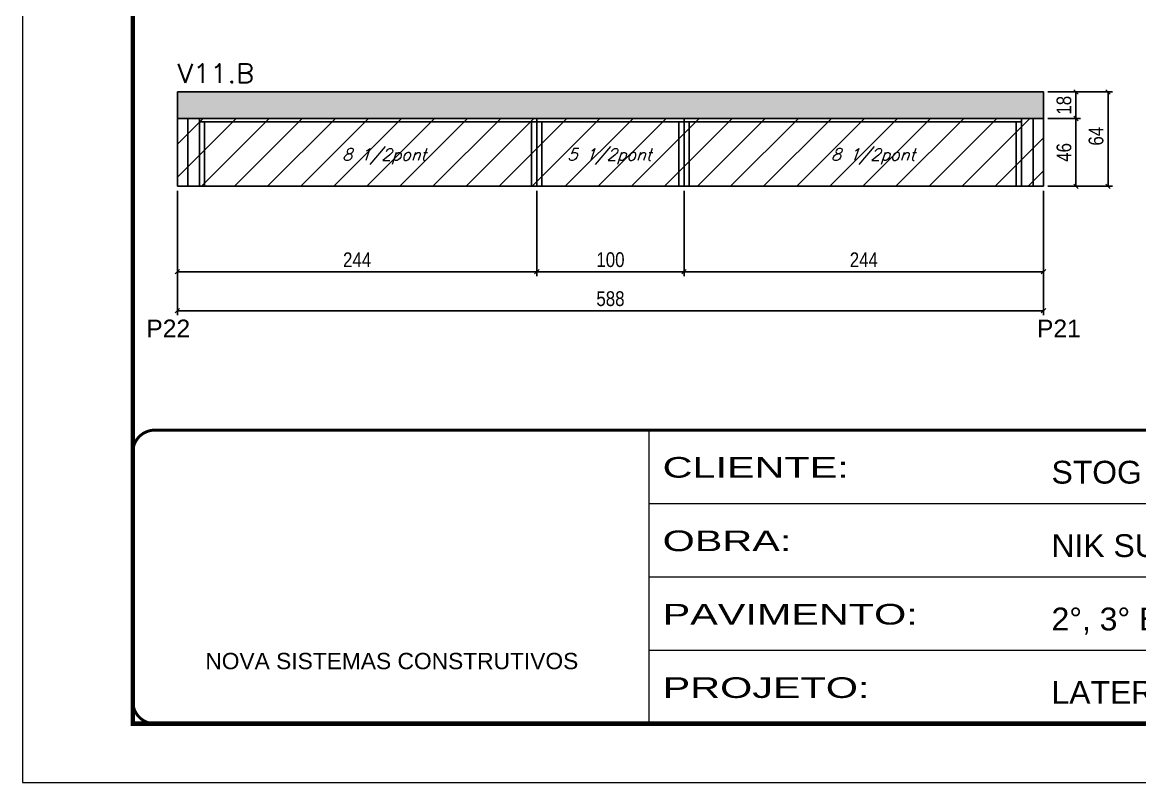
# Model space of a CAD drawing. Extents: x -10448 to -1189, y -11772 to 17235.
# Drawn here: x -10448 to -9690, y 11200 to 11716 of the extents above; entities that cross this region are included whole.
import ezdxf

# ---------------------------------------------------------------- set-up
doc = ezdxf.new("R2010")
doc.units = 0
doc.linetypes.add('CONTINUO', pattern=[0])
doc.linetypes.add('DASHED', pattern=[0.75, 0.5, -0.25])
for name, color, linetype in [('5', 5, 'Continuous'), ('COTA', 241, 'Continuous'), ('Painéis', 200, 'Continuous'), ('Reaproveitamento', 251, 'Continuous'), ('SARR_2.2x7', 40, 'Continuous'), ('SARR_3.5x7', 81, 'Continuous'), ('texto', 7, 'Continuous')]:
    doc.layers.add(name, color=color, linetype=linetype)
for name, color, linetype, lineweight in [('Folhas', 255, 'Continuous', 9), ('SARRAFO DE PRESSAO', 251, 'DASHED', 9), ('Texto Seção', 7, 'Continuous', 15)]:
    doc.layers.add(name, color=color, linetype=linetype, lineweight=lineweight)
doc.styles.add('ARIAL', font='arial.ttf')
doc.styles.add('COTA TECNICA', font='techl___.ttf', dxfattribs={"height": 10})
doc.styles.add('REGUA-120', font='ROMANS.shx', dxfattribs={"height": 15})
doc.styles.add('Romans', font='romans.shx')
doc.styles.get("Standard").update_dxf_attribs({"font": 'arial.ttf'})
doc.styles.add('Tecnologia', font='')
doc.styles.get('Tecnologia').set_extended_font_data('Forgotten Futurist')
doc.dimstyles.new('PAINEL', dxfattribs={"dimtxt": 10, "dimasz": 3, "dimexe": 3, "dimexo": 3, "dimgap": 3, "dimtad": 1, "dimdec": 1, "dimzin": 12, "dimdsep": 46, "dimtxsty": 'COTA TECNICA', "dimblk1": 'OBLIQUE', "dimblk2": 'OBLIQUE', "dimsah": 1, "dimcen": 0.9, "dimclrd": 4, "dimclre": 4, "dimclrt": 240, "dimadec": 1, "dimazin": 3, "dimtfac": 1, "dimtdec": 1, "dimtmove": 0, "dimatfit": 3, "dimfxl": 1, "dimtolj": 1, "dimtzin": 12, "dimarcsym": 0})
pattern_1 = [(45, (-139469.283, -18395.978), (-11.2253202, 11.2253202), [])]

# ---------------------------------------------------------------- blocks, each defined once
blk = doc.blocks.new('9999999999')
at = {"color": 30, "linetype": 'CONTINUO'}
for p, q in [((98564.56, 34230.21), (98564.56, 34429.45)), ((98564.56, 34379.64), (99583.98, 34379.64)), ((98564.56, 34329.83), (99487.98, 34329.83)), ((98564.56, 34280.02), (99487.98, 34280.02))]:
    blk.add_line(p, q, dxfattribs=at)
at = {"color": 30, "linetype": 'CONTINUO', "const_width": 2}
blk.add_lwpolyline([(99583.98, 34230.21), (99583.98, 34414.45, 0.414214), (99568.98, 34429.45), (98228.98, 34429.45, 0.414214), (98213.98, 34414.45), (98213.98, 34245.21, 0.414214), (98228.98, 34230.21), (99583.98, 34230.21)], format="xyb", dxfattribs=at)
at = {"layer": 'Folhas'}
blk.add_lwpolyline([(98138.98, 34190.21), (99623.98, 34190.21), (99623.98, 35240.21), (98138.98, 35240.21)], close=True, dxfattribs=at)
at = {"layer": 'Folhas', "color": 30, "const_width": 3}
blk.add_lwpolyline([(98213.98, 34230.21), (99583.98, 34230.21), (99583.98, 35200.21), (98213.98, 35200.21)], close=True, dxfattribs=at)
at = {"color": 7, "linetype": 'Continuous', "ltscale": 5, "style": 'ARIAL'}
for s, height, p in [('STOG', 15.483, (98837.68, 34393.13)), ('NIK SUNSET', 15.483, (98837.68, 34343.32)), ('2°, 3° E PAVIMENTO TIPO', 15.4829, (98837.68, 34293.51)), ('NOVA SISTEMAS CONSTRUTIVOS', 11.0592, (98263.19, 34267.21)), ('LATERAL DE VIGA', 15.4829, (98837.68, 34243.7))]:
    blk.add_text(s, height=height, dxfattribs=at).set_placement(p)
at = {"layer": 'Folhas', "color": 7, "style": 'Tecnologia', "width": 1.5}
for s, p in [('CLIENTE:', (98573.65, 34397.17)), ('OBRA:', (98573.65, 34347.31)), ('PAVIMENTO:', (98573.65, 34297.5)), ('PROJETO:', (98573.65, 34247.69))]:
    blk.add_text(s, height=14, dxfattribs=at).set_placement(p)
blk = doc.blocks.new('_Oblique')
at = {"color": 0, "linetype": 'ByBlock', "lineweight": -2}
blk.add_line((-0.5, -0.5), (0.5, 0.5), dxfattribs=at)
blk = doc.blocks.new('*D196')
at = {"layer": 'COTA', "color": 4, "linetype": 'ByBlock', "lineweight": -2, "transparency": 16777216}
for p, q in [((-9752.02, 11650.6), (-9730.02, 11650.6)), ((-9733.02, 11604.6), (-9733.02, 11650.6)), ((-9752.02, 11604.6), (-9730.02, 11604.6))]:
    blk.add_line(p, q, dxfattribs=at)
at = {"layer": 'Defpoints', "color": 0, "linetype": 'ByBlock', "transparency": 16777216}
for p in [(-9755.02, 11650.6), (-9733.02, 11650.6), (-9755.02, 11604.6)]:
    blk.add_point(p, dxfattribs=at)
at = {"layer": 'COTA', "color": 4, "linetype": 'ByBlock', "lineweight": -2, "transparency": 16777216, "xscale": 3, "yscale": 3, "zscale": 3}
for p, rotation in [((-9733.02, 11650.6), 90), ((-9733.02, 11604.6), 270)]:
    blk.add_blockref('_Oblique', p, dxfattribs=dict(at, rotation=rotation))
at = {"layer": 'COTA', "color": 240, "linetype": 'ByBlock', "transparency": 16777216, "insert": (-9741.12, 11627.6), "char_height": 10, "attachment_point": 5, "rotation": 90, "style": 'COTA TECNICA'}
blk.add_mtext('\\A1;46', dxfattribs=at)
blk = doc.blocks.new('*D197')
at = {"layer": 'COTA', "color": 4, "linetype": 'ByBlock', "lineweight": -2, "transparency": 16777216}
for p, q in [((-9752.02, 11668.6), (-9730.02, 11668.6)), ((-9733.02, 11650.6), (-9733.02, 11668.6)), ((-9752.02, 11650.6), (-9730.02, 11650.6))]:
    blk.add_line(p, q, dxfattribs=at)
at = {"layer": 'Defpoints', "color": 0, "linetype": 'ByBlock', "transparency": 16777216}
for p in [(-9755.02, 11668.6), (-9733.02, 11668.6), (-9755.02, 11650.6)]:
    blk.add_point(p, dxfattribs=at)
at = {"layer": 'COTA', "color": 4, "linetype": 'ByBlock', "lineweight": -2, "transparency": 16777216, "xscale": 3, "yscale": 3, "zscale": 3}
for p, rotation in [((-9733.02, 11668.6), 90), ((-9733.02, 11650.6), 270)]:
    blk.add_blockref('_Oblique', p, dxfattribs=dict(at, rotation=rotation))
at = {"layer": 'COTA', "color": 240, "linetype": 'ByBlock', "transparency": 16777216, "insert": (-9741.11, 11659.6), "char_height": 10, "attachment_point": 5, "rotation": 90, "style": 'COTA TECNICA'}
blk.add_mtext('\\A1;18', dxfattribs=at)
blk = doc.blocks.new('*D198')
at = {"layer": 'COTA', "color": 4, "linetype": 'ByBlock', "lineweight": -2, "transparency": 16777216}
for p, q in [((-9752.02, 11668.6), (-9708.22, 11668.6)), ((-9711.22, 11604.6), (-9711.22, 11668.6)), ((-9752.02, 11604.6), (-9708.22, 11604.6))]:
    blk.add_line(p, q, dxfattribs=at)
at = {"layer": 'Defpoints', "color": 0, "linetype": 'ByBlock', "transparency": 16777216}
for p in [(-9755.02, 11668.6), (-9711.22, 11668.6), (-9755.02, 11604.6)]:
    blk.add_point(p, dxfattribs=at)
at = {"layer": 'COTA', "color": 4, "linetype": 'ByBlock', "lineweight": -2, "transparency": 16777216, "xscale": 3, "yscale": 3, "zscale": 3}
for p, rotation in [((-9711.22, 11668.6), 90), ((-9711.22, 11604.6), 270)]:
    blk.add_blockref('_Oblique', p, dxfattribs=dict(at, rotation=rotation))
at = {"layer": 'COTA', "color": 240, "linetype": 'ByBlock', "transparency": 16777216, "insert": (-9719.33, 11638.6), "char_height": 10, "attachment_point": 5, "rotation": 90, "style": 'COTA TECNICA'}
blk.add_mtext('\\A1;64', dxfattribs=at)
blk = doc.blocks.new('*D199')
at = {"layer": 'COTA', "color": 4, "linetype": 'ByBlock', "lineweight": -2, "transparency": 16777216}
for p, q in [((-10343.02, 11601.6), (-10343.02, 11543.66)), ((-10099.02, 11601.6), (-10099.02, 11543.66)), ((-10343.02, 11546.66), (-10099.02, 11546.66))]:
    blk.add_line(p, q, dxfattribs=at)
at = {"layer": 'Defpoints', "color": 0, "linetype": 'ByBlock', "transparency": 16777216}
for p in [(-10343.02, 11604.6), (-10099.02, 11604.6), (-10099.02, 11546.66)]:
    blk.add_point(p, dxfattribs=at)
at = {"layer": 'COTA', "color": 4, "linetype": 'ByBlock', "lineweight": -2, "transparency": 16777216, "xscale": 3, "yscale": 3, "zscale": 3, "rotation": 180}
blk.add_blockref('_Oblique', (-10343.02, 11546.66), dxfattribs=at)
at = {"layer": 'COTA', "color": 4, "linetype": 'ByBlock', "lineweight": -2, "transparency": 16777216, "xscale": 3, "yscale": 3, "zscale": 3}
blk.add_blockref('_Oblique', (-10099.02, 11546.66), dxfattribs=at)
at = {"layer": 'COTA', "color": 240, "linetype": 'ByBlock', "transparency": 16777216, "insert": (-10221.02, 11554.73), "char_height": 10, "attachment_point": 5, "style": 'COTA TECNICA'}
blk.add_mtext('\\A1;244', dxfattribs=at)
blk = doc.blocks.new('*D200')
at = {"layer": 'COTA', "color": 4, "linetype": 'ByBlock', "lineweight": -2, "transparency": 16777216}
for p, q in [((-10099.02, 11601.6), (-10099.02, 11543.66)), ((-9999.02, 11601.6), (-9999.02, 11543.66)), ((-10099.02, 11546.66), (-9999.02, 11546.66))]:
    blk.add_line(p, q, dxfattribs=at)
at = {"layer": 'Defpoints', "color": 0, "linetype": 'ByBlock', "transparency": 16777216}
for p in [(-10099.02, 11604.6), (-9999.02, 11604.6), (-9999.02, 11546.66)]:
    blk.add_point(p, dxfattribs=at)
at = {"layer": 'COTA', "color": 4, "linetype": 'ByBlock', "lineweight": -2, "transparency": 16777216, "xscale": 3, "yscale": 3, "zscale": 3, "rotation": 180}
blk.add_blockref('_Oblique', (-10099.02, 11546.66), dxfattribs=at)
at = {"layer": 'COTA', "color": 4, "linetype": 'ByBlock', "lineweight": -2, "transparency": 16777216, "xscale": 3, "yscale": 3, "zscale": 3}
blk.add_blockref('_Oblique', (-9999.02, 11546.66), dxfattribs=at)
at = {"layer": 'COTA', "color": 240, "linetype": 'ByBlock', "transparency": 16777216, "insert": (-10049.02, 11554.76), "char_height": 10, "attachment_point": 5, "style": 'COTA TECNICA'}
blk.add_mtext('\\A1;100', dxfattribs=at)
blk = doc.blocks.new('*D201')
at = {"layer": 'COTA', "color": 4, "linetype": 'ByBlock', "lineweight": -2, "transparency": 16777216}
for p, q in [((-10343.02, 11601.6), (-10343.02, 11517.16)), ((-9755.02, 11601.6), (-9755.02, 11517.16)), ((-10343.02, 11520.16), (-9755.02, 11520.16))]:
    blk.add_line(p, q, dxfattribs=at)
at = {"layer": 'Defpoints', "color": 0, "linetype": 'ByBlock', "transparency": 16777216}
for p in [(-10343.02, 11604.6), (-9755.02, 11604.6), (-9755.02, 11520.16)]:
    blk.add_point(p, dxfattribs=at)
at = {"layer": 'COTA', "color": 4, "linetype": 'ByBlock', "lineweight": -2, "transparency": 16777216, "xscale": 3, "yscale": 3, "zscale": 3, "rotation": 180}
blk.add_blockref('_Oblique', (-10343.02, 11520.16), dxfattribs=at)
at = {"layer": 'COTA', "color": 4, "linetype": 'ByBlock', "lineweight": -2, "transparency": 16777216, "xscale": 3, "yscale": 3, "zscale": 3}
blk.add_blockref('_Oblique', (-9755.02, 11520.16), dxfattribs=at)
at = {"layer": 'COTA', "color": 240, "linetype": 'ByBlock', "transparency": 16777216, "insert": (-10049.02, 11528.29), "char_height": 10, "attachment_point": 5, "style": 'COTA TECNICA'}
blk.add_mtext('\\A1;588', dxfattribs=at)
blk = doc.blocks.new('*D1319')
at = {"layer": 'COTA', "color": 4, "linetype": 'ByBlock', "lineweight": -2, "transparency": 16777216}
for p, q in [((-9999.02, 11601.6), (-9999.02, 11543.66)), ((-9755.02, 11567.35), (-9755.02, 11543.66)), ((-9999.02, 11546.66), (-9755.02, 11546.66))]:
    blk.add_line(p, q, dxfattribs=at)
at = {"layer": 'Defpoints', "color": 0, "linetype": 'ByBlock', "transparency": 16777216}
for p in [(-9999.02, 11604.6), (-9755.02, 11570.35), (-9755.02, 11546.66)]:
    blk.add_point(p, dxfattribs=at)
at = {"layer": 'COTA', "color": 4, "linetype": 'ByBlock', "lineweight": -2, "transparency": 16777216, "xscale": 3, "yscale": 3, "zscale": 3, "rotation": 180}
blk.add_blockref('_Oblique', (-9999.02, 11546.66), dxfattribs=at)
at = {"layer": 'COTA', "color": 4, "linetype": 'ByBlock', "lineweight": -2, "transparency": 16777216, "xscale": 3, "yscale": 3, "zscale": 3}
blk.add_blockref('_Oblique', (-9755.02, 11546.66), dxfattribs=at)
at = {"layer": 'COTA', "color": 240, "linetype": 'ByBlock', "transparency": 16777216, "insert": (-9877.02, 11554.73), "char_height": 10, "attachment_point": 5, "style": 'COTA TECNICA'}
blk.add_mtext('\\A1;244', dxfattribs=at)

msp = doc.modelspace()

# ---------------------------------------------------------------- hatches: boundary and pattern name
at = {"layer": 'COTA', "linetype": 'ByBlock'}
h = msp.add_hatch(dxfattribs=at)
h.set_pattern_fill('AR-CONC', color=256, scale=0.03)
h.set_pattern_definition([(50, (-139812.2827, -18395.9775), (5.46554007, -0.47817257), [0.5715, -6.2865]), (355, (-139812.2827, -18395.9775), (-1.05730264, 5.73170536), [0.4572, -5.02921753]), (100.4514447, (-139811.827, -18396.0174), (4.40823741, 5.25353256), [0.48570026, -5.34270734]), (46.1842, (-139812.283, -18394.4535), (8.13237123, -1.26126984), [0.85725, -9.42975]), (96.6355576, (-139811.605, -18394.559), (7.122124, 7.42278374), [0.7285507, -8.01406824]), (351.184151, (-139812.283, -18394.4535), (7.122124, 7.42278374), [0.685799, -7.54379196]), (21, (-139811.5207, -18394.8345), (4.54843174, -3.06795595), [0.5715, -6.2865]), (326, (-139811.5207, -18394.8345), (1.85406085, 5.52563898), [0.4572, -5.0292]), (71.451445, (-139811.1417, -18395.09), (6.40249258, 2.45768307), [0.48570026, -5.34269813]), (37.5, (-139812.2827, -18395.9775), (0.092658098, 2.536651166), [0, -4.96824, 0, -5.1054, 0, -5.04825]), (7.5, (-139812.2827, -18395.9775), (2.004589875, 3.005417245), [0, -2.91084, 0, -4.85394, 0, -1.92405]), (327.5, (-139813.982, -18395.9775), (4.067717855, -0.17186232), [0, -1.905, 0, -5.9436, 0, -7.8867]), (317.5, (-139814.744, -18395.9775), (4.44387544, 0.76279473), [0, -2.4765, 0, -3.94716, 0, -5.6007])])
h.paths.add_polyline_path([(-10343.02, 11668.6), (-10343.02, 11650.6), (-9755.02, 11650.6), (-9755.02, 11668.6)])
at = {"layer": 'Reaproveitamento', "linetype": 'ByBlock'}
h = msp.add_hatch(dxfattribs=at)
h.set_pattern_fill('ANSI31', color=256, scale=5)
h.set_pattern_definition(pattern_1)
h.paths.add_polyline_path([(-10099.02, 11604.6), (-10099.02, 11650.6), (-10343.02, 11650.6), (-10343.02, 11604.6)])
h = msp.add_hatch(dxfattribs=at)
h.set_pattern_fill('ANSI31', color=256, scale=5)
h.set_pattern_definition(pattern_1)
h.paths.add_polyline_path([(-9999.02, 11604.6), (-9999.02, 11650.6), (-10099.02, 11650.6), (-10099.02, 11604.6)])
h = msp.add_hatch(dxfattribs=at)
h.set_pattern_fill('ANSI31', color=256, scale=5)
h.set_pattern_definition(pattern_1)
h.paths.add_polyline_path([(-9755.02, 11604.6), (-9755.02, 11650.6), (-9999.02, 11650.6), (-9999.02, 11604.6)])

# ---------------------------------------------------------------- linework, layer by layer
at = {"layer": 'COTA', "linetype": 'ByBlock'}
for p, q in [((-10343.02, 11668.6), (-9755.02, 11668.6)), ((-10343.02, 11650.6), (-10343.02, 11668.6)), ((-9755.02, 11650.6), (-9755.02, 11668.6))]:
    msp.add_line(p, q, dxfattribs=at)
at = {"layer": 'Painéis', "linetype": 'ByBlock'}
for p, q in [((-10343.02, 11650.6), (-9755.02, 11650.6)), ((-10343.02, 11604.6), (-10343.02, 11650.6)), ((-10099.02, 11604.6), (-10099.02, 11650.6)), ((-9999.02, 11604.6), (-9999.02, 11650.6)), ((-9755.02, 11604.6), (-9755.02, 11650.6)), ((-10343.02, 11604.6), (-9755.02, 11604.6))]:
    msp.add_line(p, q, dxfattribs=at)
at = {"layer": 'SARR_2.2x7', "linetype": 'Continuous'}
for p, q in [((-10336.02, 11604.6), (-10336.02, 11650.6)), ((-10328.02, 11648.4), (-10099.02, 11648.4)), ((-10099.02, 11648.4), (-9999.02, 11648.4)), ((-9999.02, 11648.4), (-9770.02, 11648.4)), ((-9762.02, 11604.6), (-9762.02, 11650.6))]:
    msp.add_line(p, q, dxfattribs=at)
at = {"layer": 'SARR_3.5x7'}
for p, q in [((-10328.02, 11650.6), (-10328.02, 11604.6)), ((-10324.52, 11648.4), (-10324.52, 11604.6)), ((-10102.52, 11648.4), (-10102.52, 11604.6)), ((-10099.02, 11648.4), (-10099.02, 11604.6)), ((-10095.52, 11648.4), (-10095.52, 11604.6)), ((-10002.52, 11648.4), (-10002.52, 11604.6)), ((-9999.02, 11648.4), (-9999.02, 11604.6)), ((-9995.52, 11648.4), (-9995.52, 11604.6)), ((-9773.52, 11648.4), (-9773.52, 11604.6)), ((-9770.02, 11650.6), (-9770.02, 11604.6)), ((-10328.02, 11604.6), (-10324.52, 11604.6)), ((-10102.52, 11604.6), (-10099.02, 11604.6)), ((-10099.02, 11604.6), (-10095.52, 11604.6)), ((-10002.52, 11604.6), (-9999.02, 11604.6)), ((-9999.02, 11604.6), (-9995.52, 11604.6)), ((-9773.52, 11604.6), (-9770.02, 11604.6))]:
    msp.add_line(p, q, dxfattribs=at)

# ---------------------------------------------------------------- block references
at = {"layer": 'SARRAFO DE PRESSAO', "color": 6, "linetype": 'ByBlock'}
msp.add_blockref('9999999999', (-108587.26, -22990.28), dxfattribs=at)

# ---------------------------------------------------------------- texts
at = {"layer": '5', "linetype": 'Continuous'}
for s, p in [('P22', (-10364.17, 11502.15)), ('P21', (-9759.52, 11502.15))]:
    msp.add_text(s, height=12, rotation=359.99996, dxfattribs=at).set_placement(p)
at = {"layer": 'texto', "color": 2, "char_height": 8, "attachment_point": 5, "style": 'Romans'}
for s, insert in [('{\\Q19;\\C256;8 1/2pont}', (-10202.66, 11624.82)), ('{\\Q19;\\C256;5 1/2pont}', (-10049.76, 11624.82)), ('{\\Q19;\\C256;8 1/2pont}', (-9870.76, 11624.82))]:
    msp.add_mtext(s, dxfattribs=dict(at, insert=insert))
at = {"layer": 'Texto Seção', "style": 'REGUA-120', "width": 1.05}
msp.add_text('V11.B', height=13, dxfattribs=at).set_placement((-10343.02, 11674.78))

# ---------------------------------------------------------------- dimensions: what is measured, and where the dimension line sits
at = {"layer": 'COTA', "linetype": 'ByBlock'}
for base, p1, p2, picture, middle in [((-9733.02, 11668.6), (-9755.02, 11650.6), (-9755.02, 11668.6), '*D197', (-9741.11, 11659.6)), ((-9733.02, 11650.6), (-9755.02, 11604.6), (-9755.02, 11650.6), '*D196', (-9741.12, 11627.6))]:
    dim = msp.add_linear_dim(base=base, p1=p1, p2=p2, angle=90, dimstyle='PAINEL', dxfattribs=at)
    dim.commit()
    dim.dimension.update_dxf_attribs({"geometry": picture, "text_midpoint": middle})
dim = msp.add_linear_dim(base=(-9711.22, 11668.6), p1=(-9755.02, 11604.6), p2=(-9755.02, 11668.6), angle=90, dimstyle='PAINEL', dxfattribs=at)
dim.commit()
dim.dimension.update_dxf_attribs({"geometry": '*D198', "text_midpoint": (-9711.22, 11638.6), "dimtype": 160})
for base, p1, p2, picture, middle in [((-10099.02, 11546.66), (-10343.02, 11604.6), (-10099.02, 11604.6), '*D199', (-10221.02, 11554.73)), ((-9755.02, 11520.16), (-10343.02, 11604.6), (-9755.02, 11604.6), '*D201', (-10049.02, 11528.29)), ((-9755.02, 11546.66), (-9999.02, 11604.6), (-9755.02, 11570.35), '*D1319', (-9877.02, 11554.73))]:
    dim = msp.add_linear_dim(base=base, p1=p1, p2=p2, dimstyle='PAINEL', dxfattribs=at)
    dim.commit()
    dim.dimension.update_dxf_attribs({"geometry": picture, "text_midpoint": middle})
dim = msp.add_linear_dim(base=(-9999.02, 11546.66), p1=(-10099.02, 11604.6), p2=(-9999.02, 11604.6), dimstyle='PAINEL', override={"dimtmove": 1}, dxfattribs=at)
dim.commit()
dim.dimension.update_dxf_attribs({"geometry": '*D200', "text_midpoint": (-10049.02, 11554.76)})

doc.saveas('drawing.dxf')
